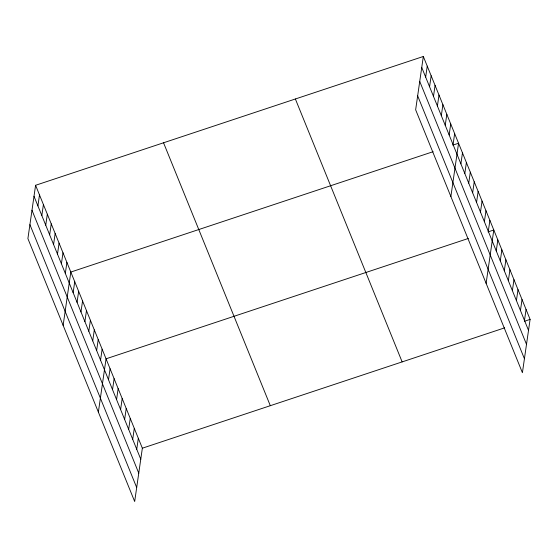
<?xml version="1.0" encoding="UTF-8"?>
<svg xmlns="http://www.w3.org/2000/svg" width="558" height="558" viewBox="0 0 558 558"><rect width="100%" height="100%" fill="white"/><g stroke="black" fill="none" stroke-linecap="round" stroke-linejoin="round"><path stroke-width="0.84" d="M35.586 185.291L27.9 238.608L134.673 501.523L142.353 448.2L35.586 185.291L423.327 56.477L530.1 319.392L522.414 372.709L415.647 109.8L423.327 56.477M37.916 205.916L39.499 194.93M41.829 215.555L43.412 204.57M45.742 225.202L47.325 214.209M49.662 234.841L51.245 223.849M53.575 244.481L55.158 233.488M57.488 254.12L59.071 243.128M61.408 263.76L62.991 252.767M65.321 273.399L66.904 262.406M63.131 325.37L70.817 272.053L433.134 151.685M73.147 292.678L74.73 281.692M77.067 302.317L78.65 291.332M80.98 311.957L82.563 300.971M84.893 321.603L86.476 310.611M88.806 331.243L90.396 320.25M92.726 340.882L94.309 329.89M96.639 350.522L98.222 339.529M100.552 360.161L102.135 349.168M98.368 412.132L106.055 358.808L468.371 238.447M108.503 379.733L110.086 368.74M112.535 389.665L114.118 378.673M116.566 399.598L118.15 388.605M120.605 409.53L122.188 398.538M124.636 419.463L126.22 408.47M128.668 429.395L130.251 418.402M132.706 439.327L134.29 428.335M136.738 449.26L138.321 438.267M425.663 77.109L427.247 66.116M429.576 86.748L431.16 75.755M433.489 96.388L435.073 85.395M437.402 106.027L438.993 95.034M441.322 115.666L442.906 104.674M445.235 125.306L446.819 114.313M449.148 134.945L450.731 123.96M453.068 144.585L454.651 133.599M450.878 196.562L458.564 143.239L452.824 145.143M460.894 163.864L462.477 152.878M464.807 173.51L466.39 162.518M468.727 183.15L470.31 172.157M472.64 192.789L474.223 181.796M476.553 202.428L478.136 191.436M480.473 212.068L482.056 201.075M484.386 221.707L485.969 210.722M488.299 231.347L489.882 220.361M486.116 283.325L493.795 230.001L488.055 231.905M496.25 250.919L497.834 239.933M500.282 260.851L501.865 249.865M504.313 270.783L505.897 259.798M508.352 280.716L509.935 269.73M512.384 290.648L513.967 279.663M516.415 300.581L517.998 289.595M520.447 310.513L522.03 299.527M524.485 320.445L526.068 309.46M142.353 448.2L504.676 327.839M524.36 321.296L530.1 319.392M421.743 67.462L528.517 330.378M419.735 81.433L526.501 344.349M417.656 95.83L524.429 358.745M295.37 98.982L402.144 361.898M163.543 142.778L270.309 405.694M34.003 196.276L140.769 459.192M31.987 210.247L138.761 473.163M29.916 224.644L136.682 487.553"/></g></svg>
